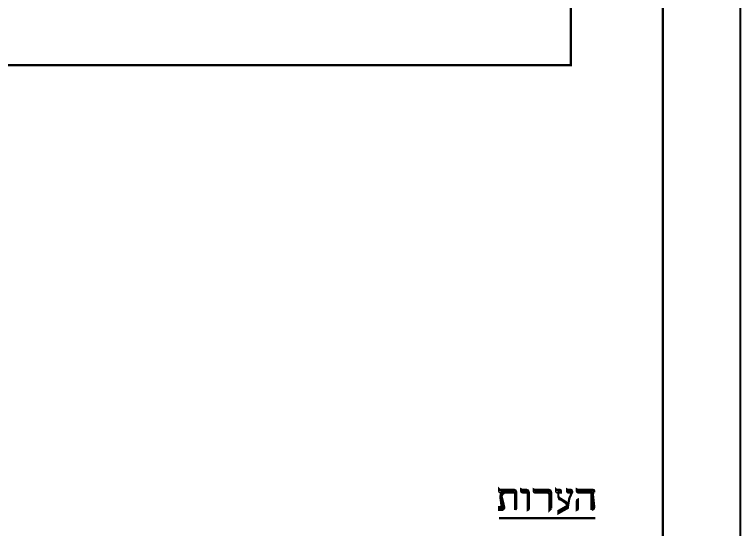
# Model space of a CAD drawing. Extents: x -6935 to 6681, y -4073 to 3778.
# Drawn here: x 4797 to 6681, y -2770 to -1435 of the extents above; entities that cross this region are included whole.
import ezdxf

# ---------------------------------------------------------------- set-up
doc = ezdxf.new("R2010")
doc.units = 0
doc.header["$MEASUREMENT"] = 0

msp = doc.modelspace()

# ---------------------------------------------------------------- linework, layer by layer
at = {"color": 0, "const_width": 5.88}
for points in [[(6677.8, -4069.7), (6677.8, 3774.7), (-3865.5, 3774.7), (-3865.5, -4069.7), (6677.8, -4069.7)], [(6476.9, -3868.7), (6476.9, 3573.7), (-3663.6, 3573.7), (-3663.6, -3868.7), (6476.9, -3868.7)], [(6476.9, -3868.7), (6476.9, 3573.7), (-3663.6, 3573.7), (-3663.6, -3868.7), (6476.9, -3868.7)], [(6238.6, -1566.7), (6238.6, 1000.1), (3050.3, 1000.1), (3050.3, -1566.7), (6238.6, -1566.7)], [(6126.8, -2718.7), (6126.8, -2673.6), (6114.1, -2673.6), (6111.2, -2672.6), (6110.2, -2670.6), (6110.2, -2665.7), (6112.2, -2666.7), (6122.9, -2666.7), (6127.8, -2668.6), (6129.8, -2673.6), (6129.8, -2714.7), (6128.8, -2717.7), (6126.8, -2718.7)], [(6257.2, -2692.2), (6257.2, -2714.7), (6256.3, -2717.7), (6254.3, -2718.7), (6254.3, -2696.1), (6255.3, -2693.2), (6257.2, -2692.2)]]:
    msp.add_lwpolyline(points, close=True, dxfattribs=at)
for points in [[(6059.2, -2708.8), (6056.3, -2686.3), (6056.3, -2684.3), (6057.2, -2678.4), (6064.1, -2673.6), (6056.3, -2673.6), (6054.3, -2672.6), (6053.3, -2670.6), (6053.3, -2665.7), (6054.3, -2666.7), (6091.6, -2666.7), (6095.5, -2668.6), (6097.4, -2673.6), (6097.4, -2714.7), (6094.5, -2718.7)], [(6091.6, -2673.6), (6067.1, -2673.6), (6061.2, -2678.4), (6059.2, -2683.4), (6066.1, -2711.8), (6066.1, -2713.7), (6064.1, -2716.7), (6061.2, -2718.7), (6053.3, -2718.7), (6053.3, -2711.8), (6056.3, -2711.8)], [(6092.5, -2670.6), (6056.3, -2670.6)], [(6091.6, -2673.6), (6093.5, -2674.5), (6094.5, -2676.5)], [(6094.5, -2718.7), (6094.5, -2676.5)], [(6126.8, -2670.6), (6114.1, -2670.6)], [(6177.8, -2673.6), (6145.5, -2673.6), (6143.5, -2672.6), (6142.5, -2670.6), (6142.5, -2665.7), (6144.5, -2666.7), (6180.8, -2666.7), (6185.7, -2668.6), (6187.6, -2673.6), (6187.6, -2714.7)], [(6183.7, -2670.6), (6145.5, -2670.6)], [(6177.8, -2673.6), (6181.8, -2675.5), (6183.7, -2679.4)], [(6231.8, -2705.9), (6230.8, -2713.7), (6206.3, -2727.5), (6206.3, -2721.6), (6228.8, -2708.8), (6228.8, -2705.9), (6225.9, -2701), (6213.1, -2692.2), (6209.2, -2691.2), (6208.2, -2689.2), (6206.3, -2684.3), (6206.3, -2673.6), (6203.3, -2673.6), (6201.4, -2672.6), (6200.4, -2670.6), (6200.4, -2665.7), (6201.4, -2666.7), (6209.2, -2666.7), (6212.1, -2667.7), (6213.1, -2670.6), (6213.1, -2673.6), (6206.3, -2673.6)], [(6209.2, -2670.6), (6203.3, -2670.6)], [(6231.8, -2705.9), (6234.7, -2689.2), (6241.6, -2673.6), (6231.8, -2673.6), (6229.8, -2672.6), (6228.8, -2670.6), (6228.8, -2665.7), (6230.8, -2666.7), (6238.6, -2666.7), (6240.6, -2667.7), (6241.6, -2670.6), (6241.6, -2673.6)], [(6238.6, -2670.6), (6231.8, -2670.6)], [(6292.5, -2718.7), (6292.5, -2676.5), (6294.5, -2673.6), (6257.2, -2673.6), (6255.3, -2672.6), (6254.3, -2670.6), (6254.3, -2665.7), (6256.3, -2666.7), (6295.5, -2666.7), (6298.4, -2667.7), (6299.4, -2670.6), (6299.4, -2673.6)], [(6295.5, -2670.6), (6257.2, -2670.6)], [(6295.5, -2676.5), (6299.4, -2711.8), (6297.5, -2716.7), (6292.5, -2718.7)], [(6295.5, -2676.5), (6296.5, -2674.5), (6299.4, -2673.6)], [(6059.2, -2696.1), (6062.2, -2714.7), (6056.3, -2714.7)], [(6187.6, -2714.7), (6183.7, -2718.7), (6183.7, -2679.4)], [(6206.3, -2684.3), (6209.2, -2688.2), (6211.2, -2689.2), (6226.9, -2699), (6228.8, -2702)], [(6059.2, -2708.8), (6058.2, -2710.8), (6056.3, -2711.8)], [(6228.8, -2711.8), (6208.2, -2722.6)], [(6295.5, -2714.7), (6295.5, -2699)], [(6052.4, -2740.2), (6302.3, -2740.2)]]:
    msp.add_lwpolyline(points, dxfattribs=at)

doc.saveas('drawing.dxf')
